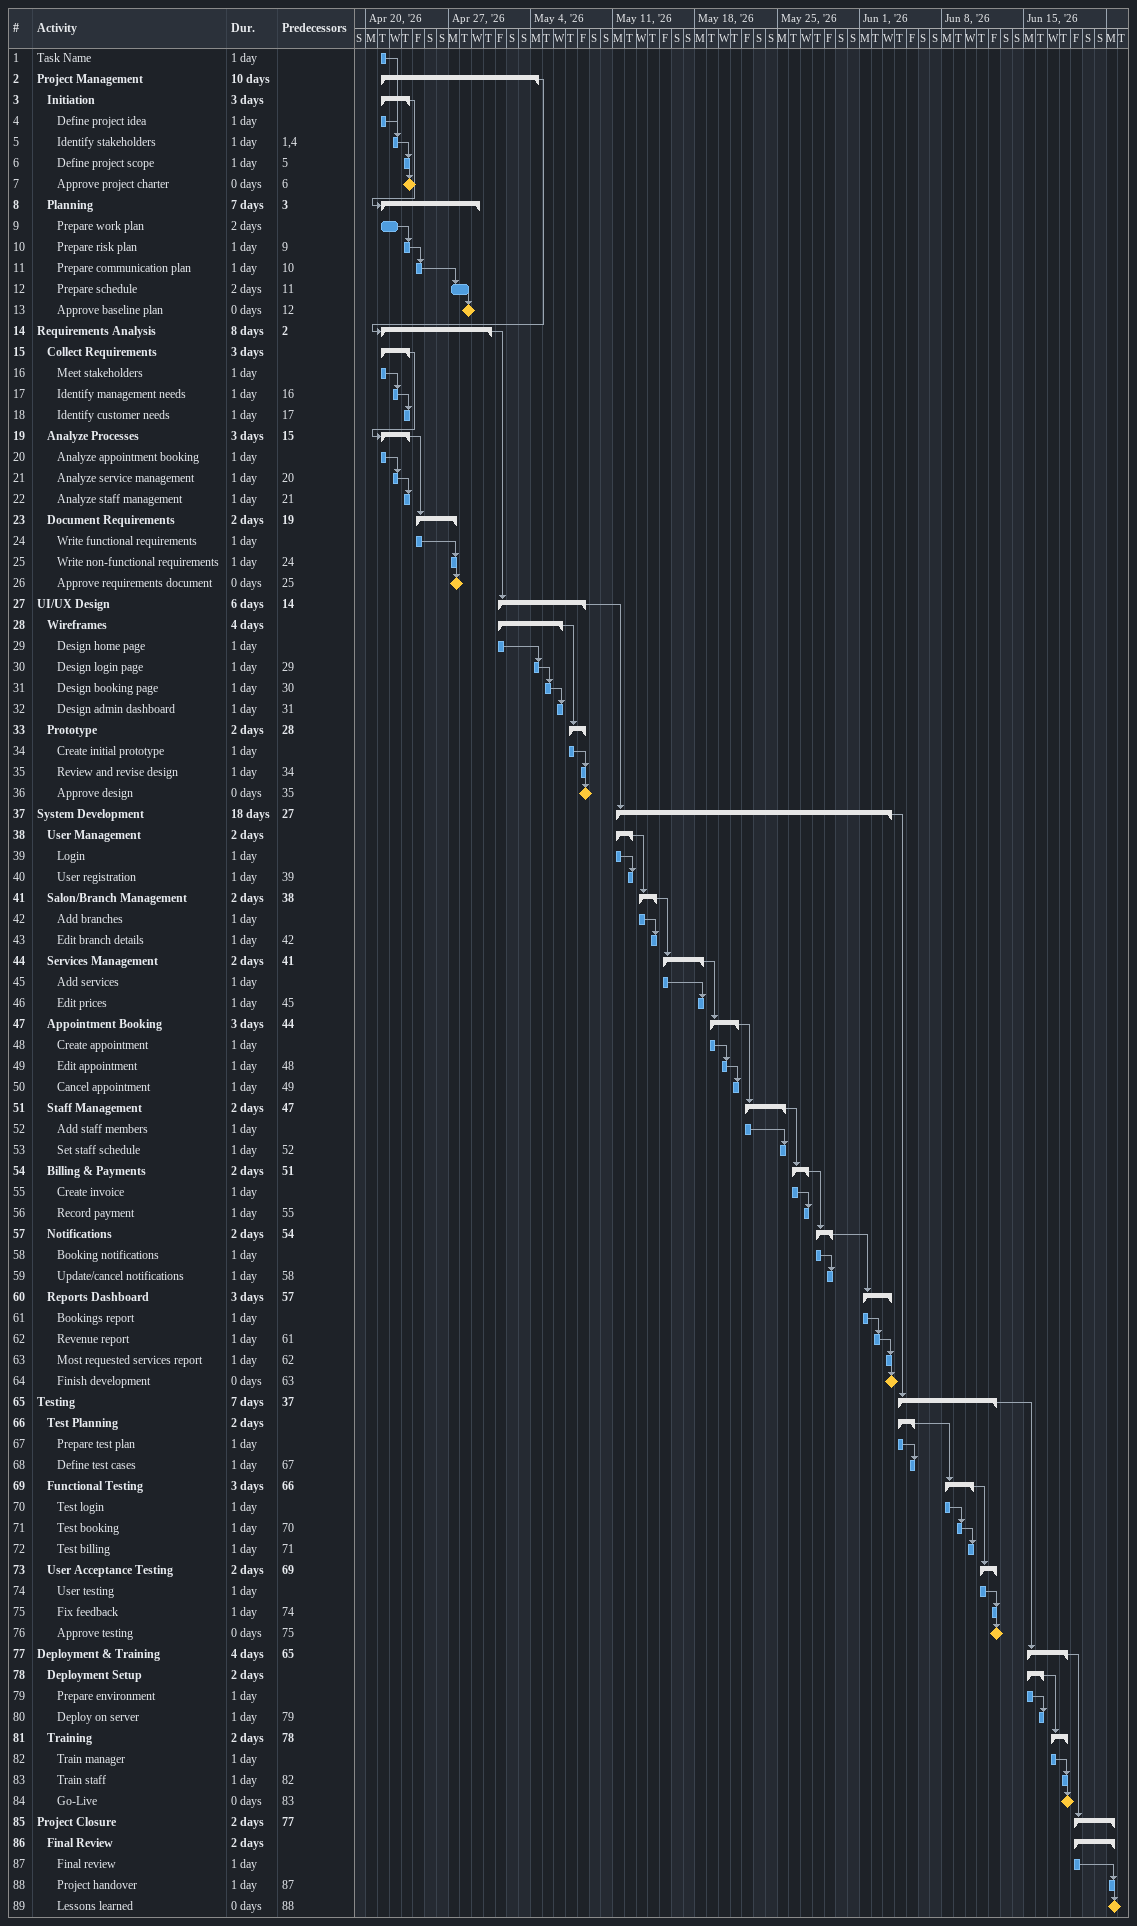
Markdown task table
| ID | Level | Task | Duration | Start | Finish | Predecessors |
|---|---|---|---|---|---|---|
| 1 | 1 | Task Name | 1d | 2026-04-21 | 2026-04-21 |  |
| 2 | 1 | **Project Management** | 10d | 2026-04-21 | 2026-05-04 |  |
| 3 | 2 | **Initiation** | 3d | 2026-04-21 | 2026-04-23 |  |
| 4 | 3 | Define project idea | 1d | 2026-04-21 | 2026-04-21 |  |
| 5 | 3 | Identify stakeholders | 1d | 2026-04-22 | 2026-04-22 | 1, 4 |
| 6 | 3 | Define project scope | 1d | 2026-04-23 | 2026-04-23 | 5 |
| 7 | 3 | Approve project charter | 0d | 2026-04-23 | 2026-04-23 | 6 |
| 8 | 2 | **Planning** | 7d | 2026-04-21 | 2026-04-29 | 3 |
| 9 | 3 | Prepare work plan | 2d | 2026-04-21 | 2026-04-22 |  |
| 10 | 3 | Prepare risk plan | 1d | 2026-04-23 | 2026-04-23 | 9 |
| 11 | 3 | Prepare communication plan | 1d | 2026-04-24 | 2026-04-24 | 10 |
| 12 | 3 | Prepare schedule | 2d | 2026-04-27 | 2026-04-28 | 11 |
| 13 | 3 | Approve baseline plan | 0d | 2026-04-28 | 2026-04-28 | 12 |
| 14 | 1 | **Requirements Analysis** | 8d | 2026-04-21 | 2026-04-30 | 2 |
| 15 | 2 | **Collect Requirements** | 3d | 2026-04-21 | 2026-04-23 |  |
| 16 | 3 | Meet stakeholders | 1d | 2026-04-21 | 2026-04-21 |  |
| 17 | 3 | Identify management needs | 1d | 2026-04-22 | 2026-04-22 | 16 |
| 18 | 3 | Identify customer needs | 1d | 2026-04-23 | 2026-04-23 | 17 |
| 19 | 2 | **Analyze Processes** | 3d | 2026-04-21 | 2026-04-23 | 15 |
| 20 | 3 | Analyze appointment booking | 1d | 2026-04-21 | 2026-04-21 |  |
| 21 | 3 | Analyze service management | 1d | 2026-04-22 | 2026-04-22 | 20 |
| 22 | 3 | Analyze staff management | 1d | 2026-04-23 | 2026-04-23 | 21 |
| 23 | 2 | **Document Requirements** | 2d | 2026-04-24 | 2026-04-27 | 19 |
| 24 | 3 | Write functional requirements | 1d | 2026-04-24 | 2026-04-24 |  |
| 25 | 3 | Write non-functional requirements | 1d | 2026-04-27 | 2026-04-27 | 24 |
| 26 | 3 | Approve requirements document | 0d | 2026-04-27 | 2026-04-27 | 25 |
| 27 | 1 | **UI/UX Design** | 6d | 2026-05-01 | 2026-05-08 | 14 |
| 28 | 2 | **Wireframes** | 4d | 2026-05-01 | 2026-05-06 |  |
| 29 | 3 | Design home page | 1d | 2026-05-01 | 2026-05-01 |  |
| 30 | 3 | Design login page | 1d | 2026-05-04 | 2026-05-04 | 29 |
| 31 | 3 | Design booking page | 1d | 2026-05-05 | 2026-05-05 | 30 |
| 32 | 3 | Design admin dashboard | 1d | 2026-05-06 | 2026-05-06 | 31 |
| 33 | 2 | **Prototype** | 2d | 2026-05-07 | 2026-05-08 | 28 |
| 34 | 3 | Create initial prototype | 1d | 2026-05-07 | 2026-05-07 |  |
| 35 | 3 | Review and revise design | 1d | 2026-05-08 | 2026-05-08 | 34 |
| 36 | 3 | Approve design | 0d | 2026-05-08 | 2026-05-08 | 35 |
| 37 | 1 | **System Development** | 18d | 2026-05-11 | 2026-06-03 | 27 |
| 38 | 2 | **User Management** | 2d | 2026-05-11 | 2026-05-12 |  |
| 39 | 3 | Login | 1d | 2026-05-11 | 2026-05-11 |  |
| 40 | 3 | User registration | 1d | 2026-05-12 | 2026-05-12 | 39 |
| 41 | 2 | **Salon/Branch Management** | 2d | 2026-05-13 | 2026-05-14 | 38 |
| 42 | 3 | Add branches | 1d | 2026-05-13 | 2026-05-13 |  |
| 43 | 3 | Edit branch details | 1d | 2026-05-14 | 2026-05-14 | 42 |
| 44 | 2 | **Services Management** | 2d | 2026-05-15 | 2026-05-18 | 41 |
| 45 | 3 | Add services | 1d | 2026-05-15 | 2026-05-15 |  |
| 46 | 3 | Edit prices | 1d | 2026-05-18 | 2026-05-18 | 45 |
| 47 | 2 | **Appointment Booking** | 3d | 2026-05-19 | 2026-05-21 | 44 |
| 48 | 3 | Create appointment | 1d | 2026-05-19 | 2026-05-19 |  |
| 49 | 3 | Edit appointment | 1d | 2026-05-20 | 2026-05-20 | 48 |
| 50 | 3 | Cancel appointment | 1d | 2026-05-21 | 2026-05-21 | 49 |
| 51 | 2 | **Staff Management** | 2d | 2026-05-22 | 2026-05-25 | 47 |
| 52 | 3 | Add staff members | 1d | 2026-05-22 | 2026-05-22 |  |
| 53 | 3 | Set staff schedule | 1d | 2026-05-25 | 2026-05-25 | 52 |
| 54 | 2 | **Billing & Payments** | 2d | 2026-05-26 | 2026-05-27 | 51 |
| 55 | 3 | Create invoice | 1d | 2026-05-26 | 2026-05-26 |  |
| 56 | 3 | Record payment | 1d | 2026-05-27 | 2026-05-27 | 55 |
| 57 | 2 | **Notifications** | 2d | 2026-05-28 | 2026-05-29 | 54 |
| 58 | 3 | Booking notifications | 1d | 2026-05-28 | 2026-05-28 |  |
| 59 | 3 | Update/cancel notifications | 1d | 2026-05-29 | 2026-05-29 | 58 |
| 60 | 2 | **Reports Dashboard** | 3d | 2026-06-01 | 2026-06-03 | 57 |
| 61 | 3 | Bookings report | 1d | 2026-06-01 | 2026-06-01 |  |
| 62 | 3 | Revenue report | 1d | 2026-06-02 | 2026-06-02 | 61 |
| 63 | 3 | Most requested services report | 1d | 2026-06-03 | 2026-06-03 | 62 |
| 64 | 3 | Finish development | 0d | 2026-06-03 | 2026-06-03 | 63 |
| 65 | 1 | **Testing** | 7d | 2026-06-04 | 2026-06-12 | 37 |
| 66 | 2 | **Test Planning** | 2d | 2026-06-04 | 2026-06-05 |  |
| 67 | 3 | Prepare test plan | 1d | 2026-06-04 | 2026-06-04 |  |
| 68 | 3 | Define test cases | 1d | 2026-06-05 | 2026-06-05 | 67 |
| 69 | 2 | **Functional Testing** | 3d | 2026-06-08 | 2026-06-10 | 66 |
| 70 | 3 | Test login | 1d | 2026-06-08 | 2026-06-08 |  |
| 71 | 3 | Test booking | 1d | 2026-06-09 | 2026-06-09 | 70 |
| 72 | 3 | Test billing | 1d | 2026-06-10 | 2026-06-10 | 71 |
| 73 | 2 | **User Acceptance Testing** | 2d | 2026-06-11 | 2026-06-12 | 69 |
| 74 | 3 | User testing | 1d | 2026-06-11 | 2026-06-11 |  |
| 75 | 3 | Fix feedback | 1d | 2026-06-12 | 2026-06-12 | 74 |
| 76 | 3 | Approve testing | 0d | 2026-06-12 | 2026-06-12 | 75 |
| 77 | 1 | **Deployment & Training** | 4d | 2026-06-15 | 2026-06-18 | 65 |
| 78 | 2 | **Deployment Setup** | 2d | 2026-06-15 | 2026-06-16 |  |
| 79 | 3 | Prepare environment | 1d | 2026-06-15 | 2026-06-15 |  |
| 80 | 3 | Deploy on server | 1d | 2026-06-16 | 2026-06-16 | 79 |
| 81 | 2 | **Training** | 2d | 2026-06-17 | 2026-06-18 | 78 |
| 82 | 3 | Train manager | 1d | 2026-06-17 | 2026-06-17 |  |
| 83 | 3 | Train staff | 1d | 2026-06-18 | 2026-06-18 | 82 |
| 84 | 3 | Go-Live | 0d | 2026-06-18 | 2026-06-18 | 83 |
| 85 | 1 | **Project Closure** | 2d | 2026-06-19 | 2026-06-22 | 77 |
| 86 | 2 | **Final Review** | 2d | 2026-06-19 | 2026-06-22 |  |
| 87 | 3 | Final review | 1d | 2026-06-19 | 2026-06-19 |  |
| 88 | 3 | Project handover | 1d | 2026-06-22 | 2026-06-22 | 87 |
| 89 | 3 | Lessons learned | 0d | 2026-06-22 | 2026-06-22 | 88 |
